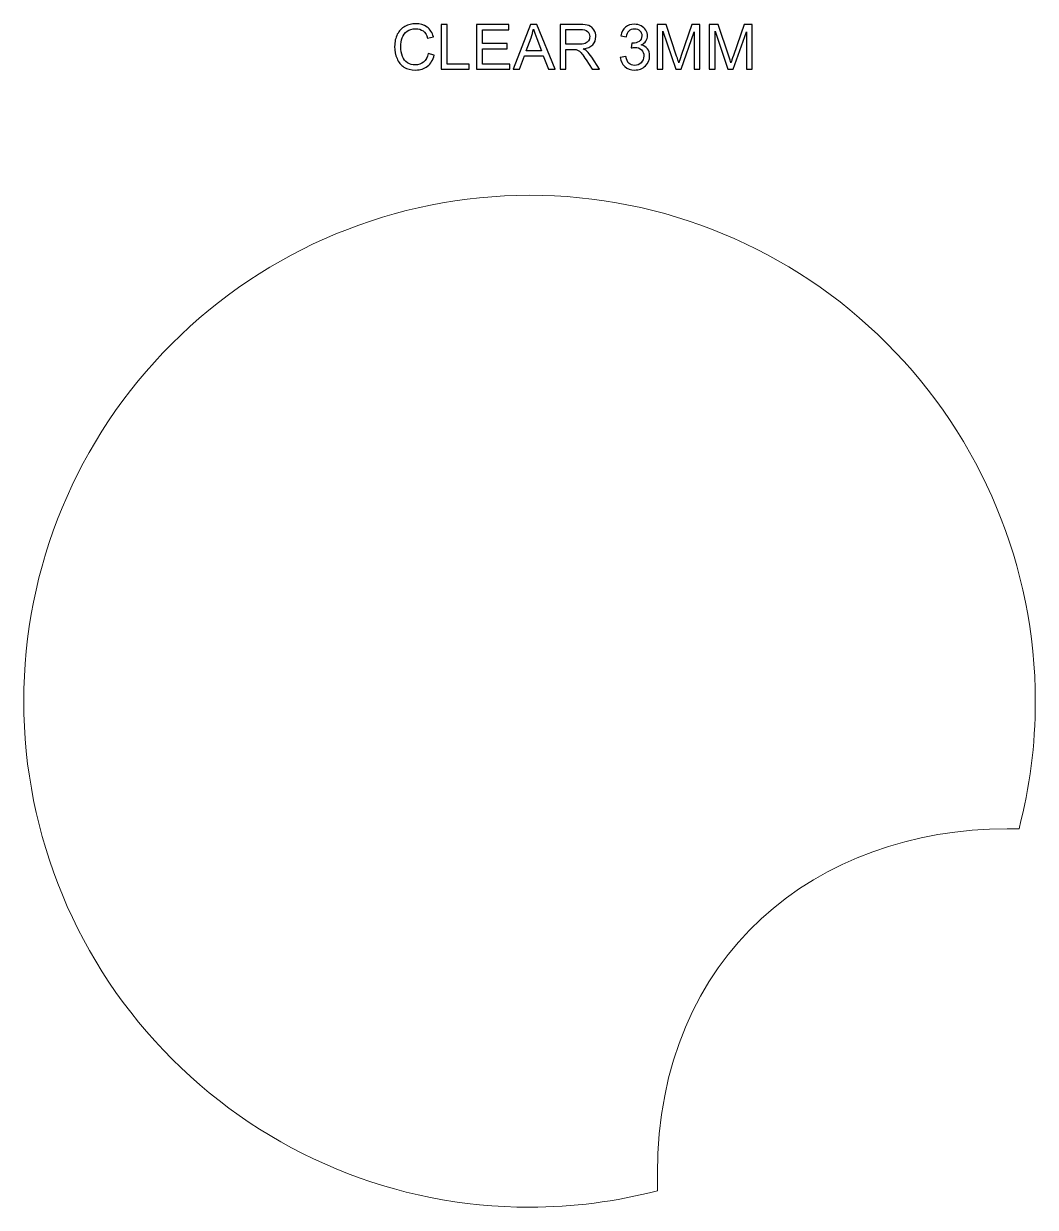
# Model space of a CAD drawing. Header units: millimetres. Extents: x -99 to 240, y -1 to 69.
# Drawn here: x 42.2 to 99.2, y 2.8 to 69.4 of the extents above; entities that cross this region are included whole.
import ezdxf

# ---------------------------------------------------------------- set-up
doc = ezdxf.new("R2010")
doc.units = ezdxf.units.MM
doc.header["$MEASUREMENT"] = 0
doc.layers.add('Cut', color=7, linetype='Continuous')
doc.layers.add('Guides', color=7, linetype='Continuous', plot=False)

msp = doc.modelspace()

# ---------------------------------------------------------------- linework, layer by layer
at = {"layer": 'Cut', "color": 250, "lineweight": 9}
msp.add_open_spline([(70.6635, 59.768), (63.1, 59.7632), (55.8484, 56.754), (50.5035, 51.4026), (50.5035, 51.4026), (45.1587, 46.051), (42.1588, 38.8315), (42.1636, 31.2681), (42.1636, 31.2681), (42.1683, 23.7046), (45.1776, 16.453), (50.529, 11.1081), (50.529, 11.1081), (55.8805, 5.7633), (63.1, 2.7634), (70.6635, 2.7682), (70.6635, 2.7682), (73.1162, 2.7698), (75.5361, 3.0875), (77.8688, 3.6984), (77.8688, 3.6984), (77.8688, 3.6984), (77.8688, 4.6476), (77.8688, 4.6476), (77.8688, 4.6476), (77.8688, 17.0525), (86.9142, 24.0882), (97.5835, 24.0882), (97.5835, 24.0882), (97.5835, 24.0882), (98.2467, 24.0882), (98.2467, 24.0882), (98.2467, 24.0882), (98.8517, 26.4111), (99.1649, 28.8216), (99.1634, 31.2681), (99.1634, 31.2681), (99.1586, 38.8315), (96.1494, 46.0832), (90.798, 51.4281), (90.798, 51.4281), (85.4464, 56.7728), (78.2269, 59.7728), (70.6635, 59.768)], degree=3, knots=[0, 0, 0, 0, 0.0833333, 0.0833333, 0.0833333, 0.0833333, 0.1666667, 0.1666667, 0.1666667, 0.1666667, 0.25, 0.25, 0.25, 0.25, 0.3333333, 0.3333333, 0.3333333, 0.3333333, 0.4166667, 0.4166667, 0.4166667, 0.4166667, 0.5, 0.5, 0.5, 0.5, 0.5833333, 0.5833333, 0.5833333, 0.5833333, 0.6666667, 0.6666667, 0.6666667, 0.6666667, 0.75, 0.75, 0.75, 0.75, 0.8333333, 0.8333333, 0.8333333, 0.8333333, 1, 1, 1, 1], dxfattribs=at)
at = {"layer": 'Guides', "color": 250}
for points, knots in [([(64.957, 67.7523), (64.957, 67.7523), (65.2921, 67.6677), (65.2921, 67.6677), (65.2921, 67.6677), (65.2221, 67.3931), (65.0963, 67.1844), (64.9146, 67.0403), (64.9146, 67.0403), (64.733, 66.8963), (64.5107, 66.824), (64.2479, 66.824), (64.2479, 66.824), (63.9763, 66.824), (63.7552, 66.8792), (63.5847, 66.9904), (63.5847, 66.9904), (63.4142, 67.1009), (63.2848, 67.2614), (63.196, 67.4713), (63.196, 67.4713), (63.1073, 67.6818), (63.0626, 67.907), (63.0626, 68.148), (63.0626, 68.148), (63.0626, 68.4108), (63.1126, 68.6401), (63.2131, 68.8359), (63.2131, 68.8359), (63.3136, 69.0317), (63.4565, 69.1805), (63.6417, 69.2822), (63.6417, 69.2822), (63.8269, 69.3839), (64.0309, 69.4345), (64.2532, 69.4345), (64.2532, 69.4345), (64.506, 69.4345), (64.7183, 69.3704), (64.8899, 69.2416), (64.8899, 69.2416), (65.0622, 69.1129), (65.1821, 68.9324), (65.2498, 68.6995), (65.2498, 68.6995), (65.2498, 68.6995), (64.9217, 68.6219), (64.9217, 68.6219), (64.9217, 68.6219), (64.8635, 68.8054), (64.7782, 68.9394), (64.6671, 69.0229), (64.6671, 69.0229), (64.556, 69.107), (64.416, 69.1487), (64.2473, 69.1487), (64.2473, 69.1487), (64.0539, 69.1487), (63.8916, 69.1023), (63.7617, 69.0094), (63.7617, 69.0094), (63.6317, 68.9165), (63.54, 68.7912), (63.4877, 68.6349), (63.4877, 68.6349), (63.4348, 68.4779), (63.4083, 68.3162), (63.4083, 68.1498), (63.4083, 68.1498), (63.4083, 67.9352), (63.4395, 67.7476), (63.5018, 67.5877), (63.5018, 67.5877), (63.5641, 67.4272), (63.6611, 67.3079), (63.7928, 67.2285), (63.7928, 67.2285), (63.9245, 67.1491), (64.0668, 67.1097), (64.2203, 67.1097), (64.2203, 67.1097), (64.4072, 67.1097), (64.5648, 67.1638), (64.6941, 67.2714), (64.6941, 67.2714), (64.8235, 67.3796), (64.9111, 67.5395), (64.957, 67.7523)], [0, 0, 0, 0, 0.0434783, 0.0434783, 0.0434783, 0.0434783, 0.0869565, 0.0869565, 0.0869565, 0.0869565, 0.1304348, 0.1304348, 0.1304348, 0.1304348, 0.173913, 0.173913, 0.173913, 0.173913, 0.2173913, 0.2173913, 0.2173913, 0.2173913, 0.2608696, 0.2608696, 0.2608696, 0.2608696, 0.3043478, 0.3043478, 0.3043478, 0.3043478, 0.3478261, 0.3478261, 0.3478261, 0.3478261, 0.3913043, 0.3913043, 0.3913043, 0.3913043, 0.4347826, 0.4347826, 0.4347826, 0.4347826, 0.4782609, 0.4782609, 0.4782609, 0.4782609, 0.5217391, 0.5217391, 0.5217391, 0.5217391, 0.5652174, 0.5652174, 0.5652174, 0.5652174, 0.6086957, 0.6086957, 0.6086957, 0.6086957, 0.6521739, 0.6521739, 0.6521739, 0.6521739, 0.6956522, 0.6956522, 0.6956522, 0.6956522, 0.7391304, 0.7391304, 0.7391304, 0.7391304, 0.7826087, 0.7826087, 0.7826087, 0.7826087, 0.826087, 0.826087, 0.826087, 0.826087, 0.8695652, 0.8695652, 0.8695652, 0.8695652, 0.9130435, 0.9130435, 0.9130435, 0.9130435, 1, 1, 1, 1]), ([(65.6913, 66.8663), (65.6913, 66.8663), (65.6913, 69.3921), (65.6913, 69.3921), (65.6913, 69.3921), (65.6913, 69.3921), (66.0265, 69.3921), (66.0265, 69.3921), (66.0265, 69.3921), (66.0265, 69.3921), (66.0265, 67.1626), (66.0265, 67.1626), (66.0265, 67.1626), (66.0265, 67.1626), (67.2682, 67.1626), (67.2682, 67.1626), (67.2682, 67.1626), (67.2682, 67.1626), (67.2682, 66.8663), (67.2682, 66.8663), (67.2682, 66.8663), (67.2682, 66.8663), (65.6913, 66.8663), (65.6913, 66.8663)], [0, 0, 0, 0, 0.1428571, 0.1428571, 0.1428571, 0.1428571, 0.2857143, 0.2857143, 0.2857143, 0.2857143, 0.4285714, 0.4285714, 0.4285714, 0.4285714, 0.5714286, 0.5714286, 0.5714286, 0.5714286, 0.7142857, 0.7142857, 0.7142857, 0.7142857, 1, 1, 1, 1]), ([(67.6745, 66.8663), (67.6745, 66.8663), (67.6745, 69.3921), (67.6745, 69.3921), (67.6745, 69.3921), (67.6745, 69.3921), (69.4983, 69.3921), (69.4983, 69.3921), (69.4983, 69.3921), (69.4983, 69.3921), (69.4983, 69.0958), (69.4983, 69.0958), (69.4983, 69.0958), (69.4983, 69.0958), (68.0096, 69.0958), (68.0096, 69.0958), (68.0096, 69.0958), (68.0096, 69.0958), (68.0096, 68.3197), (68.0096, 68.3197), (68.0096, 68.3197), (68.0096, 68.3197), (69.4031, 68.3197), (69.4031, 68.3197), (69.4031, 68.3197), (69.4031, 68.3197), (69.4031, 68.0234), (69.4031, 68.0234), (69.4031, 68.0234), (69.4031, 68.0234), (68.0096, 68.0234), (68.0096, 68.0234), (68.0096, 68.0234), (68.0096, 68.0234), (68.0096, 67.1626), (68.0096, 67.1626), (68.0096, 67.1626), (68.0096, 67.1626), (69.5583, 67.1626), (69.5583, 67.1626), (69.5583, 67.1626), (69.5583, 67.1626), (69.5583, 66.8663), (69.5583, 66.8663), (69.5583, 66.8663), (69.5583, 66.8663), (67.6745, 66.8663), (67.6745, 66.8663)], [0, 0, 0, 0, 0.0769231, 0.0769231, 0.0769231, 0.0769231, 0.1538462, 0.1538462, 0.1538462, 0.1538462, 0.2307692, 0.2307692, 0.2307692, 0.2307692, 0.3076923, 0.3076923, 0.3076923, 0.3076923, 0.3846154, 0.3846154, 0.3846154, 0.3846154, 0.4615385, 0.4615385, 0.4615385, 0.4615385, 0.5384615, 0.5384615, 0.5384615, 0.5384615, 0.6153846, 0.6153846, 0.6153846, 0.6153846, 0.6923077, 0.6923077, 0.6923077, 0.6923077, 0.7692308, 0.7692308, 0.7692308, 0.7692308, 0.8461538, 0.8461538, 0.8461538, 0.8461538, 1, 1, 1, 1]), ([(69.7435, 66.8663), (69.7435, 66.8663), (70.7125, 69.3921), (70.7125, 69.3921), (70.7125, 69.3921), (70.7125, 69.3921), (71.0799, 69.3921), (71.0799, 69.3921), (71.0799, 69.3921), (71.0799, 69.3921), (72.1082, 66.8663), (72.1082, 66.8663), (72.1082, 66.8663), (72.1082, 66.8663), (71.7278, 66.8663), (71.7278, 66.8663), (71.7278, 66.8663), (71.7278, 66.8663), (71.4356, 67.6318), (71.4356, 67.6318), (71.4356, 67.6318), (71.4356, 67.6318), (70.372, 67.6318), (70.372, 67.6318), (70.372, 67.6318), (70.372, 67.6318), (70.098, 66.8663), (70.098, 66.8663), (70.098, 66.8663), (70.098, 66.8663), (69.7435, 66.8663), (69.7435, 66.8663)], [0, 0, 0, 0, 0.1111111, 0.1111111, 0.1111111, 0.1111111, 0.2222222, 0.2222222, 0.2222222, 0.2222222, 0.3333333, 0.3333333, 0.3333333, 0.3333333, 0.4444444, 0.4444444, 0.4444444, 0.4444444, 0.5555556, 0.5555556, 0.5555556, 0.5555556, 0.6666667, 0.6666667, 0.6666667, 0.6666667, 0.7777778, 0.7777778, 0.7777778, 0.7777778, 1, 1, 1, 1]), ([(72.3805, 66.8663), (72.3805, 66.8663), (72.3805, 69.3921), (72.3805, 69.3921), (72.3805, 69.3921), (72.3805, 69.3921), (73.4999, 69.3921), (73.4999, 69.3921), (73.4999, 69.3921), (73.7251, 69.3921), (73.8962, 69.3692), (74.0132, 69.3239), (74.0132, 69.3239), (74.1302, 69.2787), (74.2237, 69.1987), (74.2937, 69.084), (74.2937, 69.084), (74.3636, 68.9694), (74.3983, 68.8424), (74.3983, 68.7036), (74.3983, 68.7036), (74.3983, 68.5243), (74.3401, 68.3732), (74.2243, 68.2503), (74.2243, 68.2503), (74.1085, 68.1275), (73.9297, 68.0498), (73.6875, 68.0163), (73.6875, 68.0163), (73.7763, 67.974), (73.8433, 67.9317), (73.8892, 67.8905), (73.8892, 67.8905), (73.9868, 67.8011), (74.0791, 67.6888), (74.1655, 67.5542), (74.1655, 67.5542), (74.1655, 67.5542), (74.6024, 66.8663), (74.6024, 66.8663), (74.6024, 66.8663), (74.6024, 66.8663), (74.1849, 66.8663), (74.1849, 66.8663), (74.1849, 66.8663), (74.1849, 66.8663), (73.851, 67.3919), (73.851, 67.3919), (73.851, 67.3919), (73.7539, 67.5442), (73.6734, 67.66), (73.6105, 67.7406), (73.6105, 67.7406), (73.547, 67.8211), (73.4905, 67.877), (73.4406, 67.9093), (73.4406, 67.9093), (73.3912, 67.9411), (73.34, 67.9634), (73.2883, 67.9763), (73.2883, 67.9763), (73.2507, 67.984), (73.1889, 67.9881), (73.1025, 67.9881), (73.1025, 67.9881), (73.1025, 67.9881), (72.7156, 67.9881), (72.7156, 67.9881), (72.7156, 67.9881), (72.7156, 67.9881), (72.7156, 66.8663), (72.7156, 66.8663), (72.7156, 66.8663), (72.7156, 66.8663), (72.3805, 66.8663), (72.3805, 66.8663)], [0, 0, 0, 0, 0.05, 0.05, 0.05, 0.05, 0.1, 0.1, 0.1, 0.1, 0.15, 0.15, 0.15, 0.15, 0.2, 0.2, 0.2, 0.2, 0.25, 0.25, 0.25, 0.25, 0.3, 0.3, 0.3, 0.3, 0.35, 0.35, 0.35, 0.35, 0.4, 0.4, 0.4, 0.4, 0.45, 0.45, 0.45, 0.45, 0.5, 0.5, 0.5, 0.5, 0.55, 0.55, 0.55, 0.55, 0.6, 0.6, 0.6, 0.6, 0.65, 0.65, 0.65, 0.65, 0.7, 0.7, 0.7, 0.7, 0.75, 0.75, 0.75, 0.75, 0.8, 0.8, 0.8, 0.8, 0.85, 0.85, 0.85, 0.85, 0.9, 0.9, 0.9, 0.9, 1, 1, 1, 1]), ([(75.7777, 67.5366), (75.7777, 67.5366), (76.0881, 67.5789), (76.0881, 67.5789), (76.0881, 67.5789), (76.124, 67.4025), (76.1839, 67.2755), (76.2692, 67.1979), (76.2692, 67.1979), (76.3544, 67.1203), (76.4591, 67.0815), (76.5832, 67.0815), (76.5832, 67.0815), (76.7301, 67.0815), (76.8542, 67.1321), (76.9542, 67.2332), (76.9542, 67.2332), (77.0541, 67.3343), (77.1041, 67.4595), (77.1041, 67.6089), (77.1041, 67.6089), (77.1041, 67.7512), (77.0576, 67.8688), (76.9641, 67.9617), (76.9641, 67.9617), (76.8713, 68.054), (76.7531, 68.1004), (76.609, 68.1004), (76.609, 68.1004), (76.5502, 68.1004), (76.4773, 68.0886), (76.3897, 68.0657), (76.3897, 68.0657), (76.3897, 68.0657), (76.4244, 68.3374), (76.4244, 68.3374), (76.4244, 68.3374), (76.445, 68.335), (76.462, 68.3338), (76.4744, 68.3338), (76.4744, 68.3338), (76.6073, 68.3338), (76.726, 68.3685), (76.8324, 68.4373), (76.8324, 68.4373), (76.9383, 68.5061), (76.9912, 68.6119), (76.9912, 68.7548), (76.9912, 68.7548), (76.9912, 68.8683), (76.9524, 68.9623), (76.8754, 69.037), (76.8754, 69.037), (76.7983, 69.1117), (76.699, 69.1487), (76.5773, 69.1487), (76.5773, 69.1487), (76.4562, 69.1487), (76.3556, 69.1105), (76.2751, 69.0341), (76.2751, 69.0341), (76.1945, 68.9576), (76.1428, 68.843), (76.1199, 68.6901), (76.1199, 68.6901), (76.1199, 68.6901), (75.8094, 68.7466), (75.8094, 68.7466), (75.8094, 68.7466), (75.8476, 68.9547), (75.9335, 69.1164), (76.0681, 69.231), (76.0681, 69.231), (76.2022, 69.3457), (76.3697, 69.4027), (76.5696, 69.4027), (76.5696, 69.4027), (76.7072, 69.4027), (76.8342, 69.3733), (76.95, 69.3139), (76.95, 69.3139), (77.0664, 69.2551), (77.1552, 69.1746), (77.2164, 69.0729), (77.2164, 69.0729), (77.2781, 68.9706), (77.3087, 68.8624), (77.3087, 68.7477), (77.3087, 68.7477), (77.3087, 68.639), (77.2793, 68.5402), (77.2211, 68.4508), (77.2211, 68.4508), (77.1623, 68.3615), (77.0753, 68.2903), (76.9606, 68.2374), (76.9606, 68.2374), (77.11, 68.2033), (77.2258, 68.1316), (77.3087, 68.0228), (77.3087, 68.0228), (77.391, 67.9146), (77.4322, 67.7782), (77.4322, 67.6153), (77.4322, 67.6153), (77.4322, 67.3949), (77.3516, 67.2073), (77.1911, 67.0539), (77.1911, 67.0539), (77.03, 66.9004), (76.8266, 66.824), (76.5808, 66.824), (76.5808, 66.824), (76.3591, 66.824), (76.1751, 66.8904), (76.0287, 67.0227), (76.0287, 67.0227), (75.8817, 67.155), (75.7982, 67.3261), (75.7777, 67.5366)], [0, 0, 0, 0, 0.0322581, 0.0322581, 0.0322581, 0.0322581, 0.0645161, 0.0645161, 0.0645161, 0.0645161, 0.0967742, 0.0967742, 0.0967742, 0.0967742, 0.1290323, 0.1290323, 0.1290323, 0.1290323, 0.1612903, 0.1612903, 0.1612903, 0.1612903, 0.1935484, 0.1935484, 0.1935484, 0.1935484, 0.2258065, 0.2258065, 0.2258065, 0.2258065, 0.2580645, 0.2580645, 0.2580645, 0.2580645, 0.2903226, 0.2903226, 0.2903226, 0.2903226, 0.3225806, 0.3225806, 0.3225806, 0.3225806, 0.3548387, 0.3548387, 0.3548387, 0.3548387, 0.3870968, 0.3870968, 0.3870968, 0.3870968, 0.4193548, 0.4193548, 0.4193548, 0.4193548, 0.4516129, 0.4516129, 0.4516129, 0.4516129, 0.483871, 0.483871, 0.483871, 0.483871, 0.516129, 0.516129, 0.516129, 0.516129, 0.5483871, 0.5483871, 0.5483871, 0.5483871, 0.5806452, 0.5806452, 0.5806452, 0.5806452, 0.6129032, 0.6129032, 0.6129032, 0.6129032, 0.6451613, 0.6451613, 0.6451613, 0.6451613, 0.6774194, 0.6774194, 0.6774194, 0.6774194, 0.7096774, 0.7096774, 0.7096774, 0.7096774, 0.7419355, 0.7419355, 0.7419355, 0.7419355, 0.7741935, 0.7741935, 0.7741935, 0.7741935, 0.8064516, 0.8064516, 0.8064516, 0.8064516, 0.8387097, 0.8387097, 0.8387097, 0.8387097, 0.8709677, 0.8709677, 0.8709677, 0.8709677, 0.9032258, 0.9032258, 0.9032258, 0.9032258, 0.9354839, 0.9354839, 0.9354839, 0.9354839, 1, 1, 1, 1]), ([(77.8561, 66.8663), (77.8561, 66.8663), (77.8561, 69.3921), (77.8561, 69.3921), (77.8561, 69.3921), (77.8561, 69.3921), (78.357, 69.3921), (78.357, 69.3921), (78.357, 69.3921), (78.357, 69.3921), (78.9544, 67.6042), (78.9544, 67.6042), (78.9544, 67.6042), (79.0096, 67.4378), (79.0496, 67.3131), (79.0749, 67.2302), (79.0749, 67.2302), (79.1037, 67.322), (79.149, 67.4572), (79.2101, 67.6353), (79.2101, 67.6353), (79.2101, 67.6353), (79.8181, 69.3921), (79.8181, 69.3921), (79.8181, 69.3921), (79.8181, 69.3921), (80.2655, 69.3921), (80.2655, 69.3921), (80.2655, 69.3921), (80.2655, 69.3921), (80.2655, 66.8663), (80.2655, 66.8663), (80.2655, 66.8663), (80.2655, 66.8663), (79.9445, 66.8663), (79.9445, 66.8663), (79.9445, 66.8663), (79.9445, 66.8663), (79.9445, 68.9794), (79.9445, 68.9794), (79.9445, 68.9794), (79.9445, 68.9794), (79.2072, 66.8663), (79.2072, 66.8663), (79.2072, 66.8663), (79.2072, 66.8663), (78.9062, 66.8663), (78.9062, 66.8663), (78.9062, 66.8663), (78.9062, 66.8663), (78.1771, 69.0182), (78.1771, 69.0182), (78.1771, 69.0182), (78.1771, 69.0182), (78.1771, 66.8663), (78.1771, 66.8663), (78.1771, 66.8663), (78.1771, 66.8663), (77.8561, 66.8663), (77.8561, 66.8663)], [0, 0, 0, 0, 0.0625, 0.0625, 0.0625, 0.0625, 0.125, 0.125, 0.125, 0.125, 0.1875, 0.1875, 0.1875, 0.1875, 0.25, 0.25, 0.25, 0.25, 0.3125, 0.3125, 0.3125, 0.3125, 0.375, 0.375, 0.375, 0.375, 0.4375, 0.4375, 0.4375, 0.4375, 0.5, 0.5, 0.5, 0.5, 0.5625, 0.5625, 0.5625, 0.5625, 0.625, 0.625, 0.625, 0.625, 0.6875, 0.6875, 0.6875, 0.6875, 0.75, 0.75, 0.75, 0.75, 0.8125, 0.8125, 0.8125, 0.8125, 0.875, 0.875, 0.875, 0.875, 1, 1, 1, 1]), ([(80.7947, 66.8663), (80.7947, 66.8663), (80.7947, 69.3921), (80.7947, 69.3921), (80.7947, 69.3921), (80.7947, 69.3921), (81.2956, 69.3921), (81.2956, 69.3921), (81.2956, 69.3921), (81.2956, 69.3921), (81.893, 67.6042), (81.893, 67.6042), (81.893, 67.6042), (81.9482, 67.4378), (81.9882, 67.3131), (82.0135, 67.2302), (82.0135, 67.2302), (82.0423, 67.322), (82.0876, 67.4572), (82.1487, 67.6353), (82.1487, 67.6353), (82.1487, 67.6353), (82.7567, 69.3921), (82.7567, 69.3921), (82.7567, 69.3921), (82.7567, 69.3921), (83.2041, 69.3921), (83.2041, 69.3921), (83.2041, 69.3921), (83.2041, 69.3921), (83.2041, 66.8663), (83.2041, 66.8663), (83.2041, 66.8663), (83.2041, 66.8663), (82.8831, 66.8663), (82.8831, 66.8663), (82.8831, 66.8663), (82.8831, 66.8663), (82.8831, 68.9794), (82.8831, 68.9794), (82.8831, 68.9794), (82.8831, 68.9794), (82.1458, 66.8663), (82.1458, 66.8663), (82.1458, 66.8663), (82.1458, 66.8663), (81.8448, 66.8663), (81.8448, 66.8663), (81.8448, 66.8663), (81.8448, 66.8663), (81.1157, 69.0182), (81.1157, 69.0182), (81.1157, 69.0182), (81.1157, 69.0182), (81.1157, 66.8663), (81.1157, 66.8663), (81.1157, 66.8663), (81.1157, 66.8663), (80.7947, 66.8663), (80.7947, 66.8663)], [0, 0, 0, 0, 0.0625, 0.0625, 0.0625, 0.0625, 0.125, 0.125, 0.125, 0.125, 0.1875, 0.1875, 0.1875, 0.1875, 0.25, 0.25, 0.25, 0.25, 0.3125, 0.3125, 0.3125, 0.3125, 0.375, 0.375, 0.375, 0.375, 0.4375, 0.4375, 0.4375, 0.4375, 0.5, 0.5, 0.5, 0.5, 0.5625, 0.5625, 0.5625, 0.5625, 0.625, 0.625, 0.625, 0.625, 0.6875, 0.6875, 0.6875, 0.6875, 0.75, 0.75, 0.75, 0.75, 0.8125, 0.8125, 0.8125, 0.8125, 0.875, 0.875, 0.875, 0.875, 1, 1, 1, 1]), ([(70.4702, 67.9034), (70.4702, 67.9034), (71.331, 67.9034), (71.331, 67.9034), (71.331, 67.9034), (71.331, 67.9034), (71.0676, 68.6037), (71.0676, 68.6037), (71.0676, 68.6037), (70.9882, 68.8165), (70.9282, 68.9923), (70.8865, 69.1311), (70.8865, 69.1311), (70.8518, 68.9665), (70.8053, 68.8048), (70.7471, 68.6448), (70.7471, 68.6448), (70.7471, 68.6448), (70.4702, 67.9034), (70.4702, 67.9034)], [0, 0, 0, 0, 0.1666667, 0.1666667, 0.1666667, 0.1666667, 0.3333333, 0.3333333, 0.3333333, 0.3333333, 0.5, 0.5, 0.5, 0.5, 0.6666667, 0.6666667, 0.6666667, 0.6666667, 1, 1, 1, 1]), ([(72.7156, 68.2774), (72.7156, 68.2774), (73.4329, 68.2774), (73.4329, 68.2774), (73.4329, 68.2774), (73.5858, 68.2774), (73.7046, 68.2933), (73.7904, 68.325), (73.7904, 68.325), (73.8762, 68.3562), (73.9415, 68.4067), (73.9856, 68.4767), (73.9856, 68.4767), (74.0303, 68.5461), (74.0526, 68.6213), (74.0526, 68.7031), (74.0526, 68.7031), (74.0526, 68.8224), (74.0097, 68.9212), (73.9233, 68.9982), (73.9233, 68.9982), (73.8368, 69.0752), (73.7004, 69.1134), (73.5141, 69.1134), (73.5141, 69.1134), (73.5141, 69.1134), (72.7156, 69.1134), (72.7156, 69.1134), (72.7156, 69.1134), (72.7156, 69.1134), (72.7156, 68.2774), (72.7156, 68.2774)], [0, 0, 0, 0, 0.1111111, 0.1111111, 0.1111111, 0.1111111, 0.2222222, 0.2222222, 0.2222222, 0.2222222, 0.3333333, 0.3333333, 0.3333333, 0.3333333, 0.4444444, 0.4444444, 0.4444444, 0.4444444, 0.5555556, 0.5555556, 0.5555556, 0.5555556, 0.6666667, 0.6666667, 0.6666667, 0.6666667, 0.7777778, 0.7777778, 0.7777778, 0.7777778, 1, 1, 1, 1])]:
    msp.add_open_spline(points, degree=3, knots=knots, dxfattribs=at)
at = {"layer": 'Guides', "color": 250, "lineweight": 9}
for points, knots in [([(64.957, 67.7523), (64.957, 67.7523), (65.2921, 67.6677), (65.2921, 67.6677), (65.2921, 67.6677), (65.2221, 67.3931), (65.0963, 67.1844), (64.9146, 67.0403), (64.9146, 67.0403), (64.733, 66.8963), (64.5107, 66.824), (64.2479, 66.824), (64.2479, 66.824), (63.9763, 66.824), (63.7552, 66.8792), (63.5847, 66.9904), (63.5847, 66.9904), (63.4142, 67.1009), (63.2848, 67.2614), (63.196, 67.4713), (63.196, 67.4713), (63.1073, 67.6818), (63.0626, 67.907), (63.0626, 68.148), (63.0626, 68.148), (63.0626, 68.4108), (63.1126, 68.6401), (63.2131, 68.8359), (63.2131, 68.8359), (63.3136, 69.0317), (63.4565, 69.1805), (63.6417, 69.2822), (63.6417, 69.2822), (63.8269, 69.3839), (64.0309, 69.4345), (64.2532, 69.4345), (64.2532, 69.4345), (64.506, 69.4345), (64.7183, 69.3704), (64.8899, 69.2416), (64.8899, 69.2416), (65.0622, 69.1129), (65.1821, 68.9324), (65.2498, 68.6995), (65.2498, 68.6995), (65.2498, 68.6995), (64.9217, 68.6219), (64.9217, 68.6219), (64.9217, 68.6219), (64.8635, 68.8054), (64.7782, 68.9394), (64.6671, 69.0229), (64.6671, 69.0229), (64.556, 69.107), (64.416, 69.1487), (64.2473, 69.1487), (64.2473, 69.1487), (64.0539, 69.1487), (63.8916, 69.1023), (63.7617, 69.0094), (63.7617, 69.0094), (63.6317, 68.9165), (63.54, 68.7912), (63.4877, 68.6349), (63.4877, 68.6349), (63.4348, 68.4779), (63.4083, 68.3162), (63.4083, 68.1498), (63.4083, 68.1498), (63.4083, 67.9352), (63.4395, 67.7476), (63.5018, 67.5877), (63.5018, 67.5877), (63.5641, 67.4272), (63.6611, 67.3079), (63.7928, 67.2285), (63.7928, 67.2285), (63.9245, 67.1491), (64.0668, 67.1097), (64.2203, 67.1097), (64.2203, 67.1097), (64.4072, 67.1097), (64.5648, 67.1638), (64.6941, 67.2714), (64.6941, 67.2714), (64.8235, 67.3796), (64.9111, 67.5395), (64.957, 67.7523)], [0, 0, 0, 0, 0.0434783, 0.0434783, 0.0434783, 0.0434783, 0.0869565, 0.0869565, 0.0869565, 0.0869565, 0.1304348, 0.1304348, 0.1304348, 0.1304348, 0.173913, 0.173913, 0.173913, 0.173913, 0.2173913, 0.2173913, 0.2173913, 0.2173913, 0.2608696, 0.2608696, 0.2608696, 0.2608696, 0.3043478, 0.3043478, 0.3043478, 0.3043478, 0.3478261, 0.3478261, 0.3478261, 0.3478261, 0.3913043, 0.3913043, 0.3913043, 0.3913043, 0.4347826, 0.4347826, 0.4347826, 0.4347826, 0.4782609, 0.4782609, 0.4782609, 0.4782609, 0.5217391, 0.5217391, 0.5217391, 0.5217391, 0.5652174, 0.5652174, 0.5652174, 0.5652174, 0.6086957, 0.6086957, 0.6086957, 0.6086957, 0.6521739, 0.6521739, 0.6521739, 0.6521739, 0.6956522, 0.6956522, 0.6956522, 0.6956522, 0.7391304, 0.7391304, 0.7391304, 0.7391304, 0.7826087, 0.7826087, 0.7826087, 0.7826087, 0.826087, 0.826087, 0.826087, 0.826087, 0.8695652, 0.8695652, 0.8695652, 0.8695652, 0.9130435, 0.9130435, 0.9130435, 0.9130435, 1, 1, 1, 1]), ([(65.6913, 66.8663), (65.6913, 66.8663), (65.6913, 69.3921), (65.6913, 69.3921), (65.6913, 69.3921), (65.6913, 69.3921), (66.0265, 69.3921), (66.0265, 69.3921), (66.0265, 69.3921), (66.0265, 69.3921), (66.0265, 67.1626), (66.0265, 67.1626), (66.0265, 67.1626), (66.0265, 67.1626), (67.2682, 67.1626), (67.2682, 67.1626), (67.2682, 67.1626), (67.2682, 67.1626), (67.2682, 66.8663), (67.2682, 66.8663), (67.2682, 66.8663), (67.2682, 66.8663), (65.6913, 66.8663), (65.6913, 66.8663)], [0, 0, 0, 0, 0.1428571, 0.1428571, 0.1428571, 0.1428571, 0.2857143, 0.2857143, 0.2857143, 0.2857143, 0.4285714, 0.4285714, 0.4285714, 0.4285714, 0.5714286, 0.5714286, 0.5714286, 0.5714286, 0.7142857, 0.7142857, 0.7142857, 0.7142857, 1, 1, 1, 1]), ([(67.6745, 66.8663), (67.6745, 66.8663), (67.6745, 69.3921), (67.6745, 69.3921), (67.6745, 69.3921), (67.6745, 69.3921), (69.4983, 69.3921), (69.4983, 69.3921), (69.4983, 69.3921), (69.4983, 69.3921), (69.4983, 69.0958), (69.4983, 69.0958), (69.4983, 69.0958), (69.4983, 69.0958), (68.0096, 69.0958), (68.0096, 69.0958), (68.0096, 69.0958), (68.0096, 69.0958), (68.0096, 68.3197), (68.0096, 68.3197), (68.0096, 68.3197), (68.0096, 68.3197), (69.4031, 68.3197), (69.4031, 68.3197), (69.4031, 68.3197), (69.4031, 68.3197), (69.4031, 68.0234), (69.4031, 68.0234), (69.4031, 68.0234), (69.4031, 68.0234), (68.0096, 68.0234), (68.0096, 68.0234), (68.0096, 68.0234), (68.0096, 68.0234), (68.0096, 67.1626), (68.0096, 67.1626), (68.0096, 67.1626), (68.0096, 67.1626), (69.5583, 67.1626), (69.5583, 67.1626), (69.5583, 67.1626), (69.5583, 67.1626), (69.5583, 66.8663), (69.5583, 66.8663), (69.5583, 66.8663), (69.5583, 66.8663), (67.6745, 66.8663), (67.6745, 66.8663)], [0, 0, 0, 0, 0.0769231, 0.0769231, 0.0769231, 0.0769231, 0.1538462, 0.1538462, 0.1538462, 0.1538462, 0.2307692, 0.2307692, 0.2307692, 0.2307692, 0.3076923, 0.3076923, 0.3076923, 0.3076923, 0.3846154, 0.3846154, 0.3846154, 0.3846154, 0.4615385, 0.4615385, 0.4615385, 0.4615385, 0.5384615, 0.5384615, 0.5384615, 0.5384615, 0.6153846, 0.6153846, 0.6153846, 0.6153846, 0.6923077, 0.6923077, 0.6923077, 0.6923077, 0.7692308, 0.7692308, 0.7692308, 0.7692308, 0.8461538, 0.8461538, 0.8461538, 0.8461538, 1, 1, 1, 1]), ([(69.7435, 66.8663), (69.7435, 66.8663), (70.7125, 69.3921), (70.7125, 69.3921), (70.7125, 69.3921), (70.7125, 69.3921), (71.0799, 69.3921), (71.0799, 69.3921), (71.0799, 69.3921), (71.0799, 69.3921), (72.1082, 66.8663), (72.1082, 66.8663), (72.1082, 66.8663), (72.1082, 66.8663), (71.7278, 66.8663), (71.7278, 66.8663), (71.7278, 66.8663), (71.7278, 66.8663), (71.4356, 67.6318), (71.4356, 67.6318), (71.4356, 67.6318), (71.4356, 67.6318), (70.372, 67.6318), (70.372, 67.6318), (70.372, 67.6318), (70.372, 67.6318), (70.098, 66.8663), (70.098, 66.8663), (70.098, 66.8663), (70.098, 66.8663), (69.7435, 66.8663), (69.7435, 66.8663)], [0, 0, 0, 0, 0.1111111, 0.1111111, 0.1111111, 0.1111111, 0.2222222, 0.2222222, 0.2222222, 0.2222222, 0.3333333, 0.3333333, 0.3333333, 0.3333333, 0.4444444, 0.4444444, 0.4444444, 0.4444444, 0.5555556, 0.5555556, 0.5555556, 0.5555556, 0.6666667, 0.6666667, 0.6666667, 0.6666667, 0.7777778, 0.7777778, 0.7777778, 0.7777778, 1, 1, 1, 1]), ([(72.3805, 66.8663), (72.3805, 66.8663), (72.3805, 69.3921), (72.3805, 69.3921), (72.3805, 69.3921), (72.3805, 69.3921), (73.4999, 69.3921), (73.4999, 69.3921), (73.4999, 69.3921), (73.7251, 69.3921), (73.8962, 69.3692), (74.0132, 69.3239), (74.0132, 69.3239), (74.1302, 69.2787), (74.2237, 69.1987), (74.2937, 69.084), (74.2937, 69.084), (74.3636, 68.9694), (74.3983, 68.8424), (74.3983, 68.7036), (74.3983, 68.7036), (74.3983, 68.5243), (74.3401, 68.3732), (74.2243, 68.2503), (74.2243, 68.2503), (74.1085, 68.1275), (73.9297, 68.0498), (73.6875, 68.0163), (73.6875, 68.0163), (73.7763, 67.974), (73.8433, 67.9317), (73.8892, 67.8905), (73.8892, 67.8905), (73.9868, 67.8011), (74.0791, 67.6888), (74.1655, 67.5542), (74.1655, 67.5542), (74.1655, 67.5542), (74.6024, 66.8663), (74.6024, 66.8663), (74.6024, 66.8663), (74.6024, 66.8663), (74.1849, 66.8663), (74.1849, 66.8663), (74.1849, 66.8663), (74.1849, 66.8663), (73.851, 67.3919), (73.851, 67.3919), (73.851, 67.3919), (73.7539, 67.5442), (73.6734, 67.66), (73.6105, 67.7406), (73.6105, 67.7406), (73.547, 67.8211), (73.4905, 67.877), (73.4406, 67.9093), (73.4406, 67.9093), (73.3912, 67.9411), (73.34, 67.9634), (73.2883, 67.9763), (73.2883, 67.9763), (73.2507, 67.984), (73.1889, 67.9881), (73.1025, 67.9881), (73.1025, 67.9881), (73.1025, 67.9881), (72.7156, 67.9881), (72.7156, 67.9881), (72.7156, 67.9881), (72.7156, 67.9881), (72.7156, 66.8663), (72.7156, 66.8663), (72.7156, 66.8663), (72.7156, 66.8663), (72.3805, 66.8663), (72.3805, 66.8663)], [0, 0, 0, 0, 0.05, 0.05, 0.05, 0.05, 0.1, 0.1, 0.1, 0.1, 0.15, 0.15, 0.15, 0.15, 0.2, 0.2, 0.2, 0.2, 0.25, 0.25, 0.25, 0.25, 0.3, 0.3, 0.3, 0.3, 0.35, 0.35, 0.35, 0.35, 0.4, 0.4, 0.4, 0.4, 0.45, 0.45, 0.45, 0.45, 0.5, 0.5, 0.5, 0.5, 0.55, 0.55, 0.55, 0.55, 0.6, 0.6, 0.6, 0.6, 0.65, 0.65, 0.65, 0.65, 0.7, 0.7, 0.7, 0.7, 0.75, 0.75, 0.75, 0.75, 0.8, 0.8, 0.8, 0.8, 0.85, 0.85, 0.85, 0.85, 0.9, 0.9, 0.9, 0.9, 1, 1, 1, 1]), ([(75.7777, 67.5366), (75.7777, 67.5366), (76.0881, 67.5789), (76.0881, 67.5789), (76.0881, 67.5789), (76.124, 67.4025), (76.1839, 67.2755), (76.2692, 67.1979), (76.2692, 67.1979), (76.3544, 67.1203), (76.4591, 67.0815), (76.5832, 67.0815), (76.5832, 67.0815), (76.7301, 67.0815), (76.8542, 67.1321), (76.9542, 67.2332), (76.9542, 67.2332), (77.0541, 67.3343), (77.1041, 67.4595), (77.1041, 67.6089), (77.1041, 67.6089), (77.1041, 67.7512), (77.0576, 67.8688), (76.9641, 67.9617), (76.9641, 67.9617), (76.8713, 68.054), (76.7531, 68.1004), (76.609, 68.1004), (76.609, 68.1004), (76.5502, 68.1004), (76.4773, 68.0886), (76.3897, 68.0657), (76.3897, 68.0657), (76.3897, 68.0657), (76.4244, 68.3374), (76.4244, 68.3374), (76.4244, 68.3374), (76.445, 68.335), (76.462, 68.3338), (76.4744, 68.3338), (76.4744, 68.3338), (76.6073, 68.3338), (76.726, 68.3685), (76.8324, 68.4373), (76.8324, 68.4373), (76.9383, 68.5061), (76.9912, 68.6119), (76.9912, 68.7548), (76.9912, 68.7548), (76.9912, 68.8683), (76.9524, 68.9623), (76.8754, 69.037), (76.8754, 69.037), (76.7983, 69.1117), (76.699, 69.1487), (76.5773, 69.1487), (76.5773, 69.1487), (76.4562, 69.1487), (76.3556, 69.1105), (76.2751, 69.0341), (76.2751, 69.0341), (76.1945, 68.9576), (76.1428, 68.843), (76.1199, 68.6901), (76.1199, 68.6901), (76.1199, 68.6901), (75.8094, 68.7466), (75.8094, 68.7466), (75.8094, 68.7466), (75.8476, 68.9547), (75.9335, 69.1164), (76.0681, 69.231), (76.0681, 69.231), (76.2022, 69.3457), (76.3697, 69.4027), (76.5696, 69.4027), (76.5696, 69.4027), (76.7072, 69.4027), (76.8342, 69.3733), (76.95, 69.3139), (76.95, 69.3139), (77.0664, 69.2551), (77.1552, 69.1746), (77.2164, 69.0729), (77.2164, 69.0729), (77.2781, 68.9706), (77.3087, 68.8624), (77.3087, 68.7477), (77.3087, 68.7477), (77.3087, 68.639), (77.2793, 68.5402), (77.2211, 68.4508), (77.2211, 68.4508), (77.1623, 68.3615), (77.0753, 68.2903), (76.9606, 68.2374), (76.9606, 68.2374), (77.11, 68.2033), (77.2258, 68.1316), (77.3087, 68.0228), (77.3087, 68.0228), (77.391, 67.9146), (77.4322, 67.7782), (77.4322, 67.6153), (77.4322, 67.6153), (77.4322, 67.3949), (77.3516, 67.2073), (77.1911, 67.0539), (77.1911, 67.0539), (77.03, 66.9004), (76.8266, 66.824), (76.5808, 66.824), (76.5808, 66.824), (76.3591, 66.824), (76.1751, 66.8904), (76.0287, 67.0227), (76.0287, 67.0227), (75.8817, 67.155), (75.7982, 67.3261), (75.7777, 67.5366)], [0, 0, 0, 0, 0.0322581, 0.0322581, 0.0322581, 0.0322581, 0.0645161, 0.0645161, 0.0645161, 0.0645161, 0.0967742, 0.0967742, 0.0967742, 0.0967742, 0.1290323, 0.1290323, 0.1290323, 0.1290323, 0.1612903, 0.1612903, 0.1612903, 0.1612903, 0.1935484, 0.1935484, 0.1935484, 0.1935484, 0.2258065, 0.2258065, 0.2258065, 0.2258065, 0.2580645, 0.2580645, 0.2580645, 0.2580645, 0.2903226, 0.2903226, 0.2903226, 0.2903226, 0.3225806, 0.3225806, 0.3225806, 0.3225806, 0.3548387, 0.3548387, 0.3548387, 0.3548387, 0.3870968, 0.3870968, 0.3870968, 0.3870968, 0.4193548, 0.4193548, 0.4193548, 0.4193548, 0.4516129, 0.4516129, 0.4516129, 0.4516129, 0.483871, 0.483871, 0.483871, 0.483871, 0.516129, 0.516129, 0.516129, 0.516129, 0.5483871, 0.5483871, 0.5483871, 0.5483871, 0.5806452, 0.5806452, 0.5806452, 0.5806452, 0.6129032, 0.6129032, 0.6129032, 0.6129032, 0.6451613, 0.6451613, 0.6451613, 0.6451613, 0.6774194, 0.6774194, 0.6774194, 0.6774194, 0.7096774, 0.7096774, 0.7096774, 0.7096774, 0.7419355, 0.7419355, 0.7419355, 0.7419355, 0.7741935, 0.7741935, 0.7741935, 0.7741935, 0.8064516, 0.8064516, 0.8064516, 0.8064516, 0.8387097, 0.8387097, 0.8387097, 0.8387097, 0.8709677, 0.8709677, 0.8709677, 0.8709677, 0.9032258, 0.9032258, 0.9032258, 0.9032258, 0.9354839, 0.9354839, 0.9354839, 0.9354839, 1, 1, 1, 1]), ([(77.8561, 66.8663), (77.8561, 66.8663), (77.8561, 69.3921), (77.8561, 69.3921), (77.8561, 69.3921), (77.8561, 69.3921), (78.357, 69.3921), (78.357, 69.3921), (78.357, 69.3921), (78.357, 69.3921), (78.9544, 67.6042), (78.9544, 67.6042), (78.9544, 67.6042), (79.0096, 67.4378), (79.0496, 67.3131), (79.0749, 67.2302), (79.0749, 67.2302), (79.1037, 67.322), (79.149, 67.4572), (79.2101, 67.6353), (79.2101, 67.6353), (79.2101, 67.6353), (79.8181, 69.3921), (79.8181, 69.3921), (79.8181, 69.3921), (79.8181, 69.3921), (80.2655, 69.3921), (80.2655, 69.3921), (80.2655, 69.3921), (80.2655, 69.3921), (80.2655, 66.8663), (80.2655, 66.8663), (80.2655, 66.8663), (80.2655, 66.8663), (79.9445, 66.8663), (79.9445, 66.8663), (79.9445, 66.8663), (79.9445, 66.8663), (79.9445, 68.9794), (79.9445, 68.9794), (79.9445, 68.9794), (79.9445, 68.9794), (79.2072, 66.8663), (79.2072, 66.8663), (79.2072, 66.8663), (79.2072, 66.8663), (78.9062, 66.8663), (78.9062, 66.8663), (78.9062, 66.8663), (78.9062, 66.8663), (78.1771, 69.0182), (78.1771, 69.0182), (78.1771, 69.0182), (78.1771, 69.0182), (78.1771, 66.8663), (78.1771, 66.8663), (78.1771, 66.8663), (78.1771, 66.8663), (77.8561, 66.8663), (77.8561, 66.8663)], [0, 0, 0, 0, 0.0625, 0.0625, 0.0625, 0.0625, 0.125, 0.125, 0.125, 0.125, 0.1875, 0.1875, 0.1875, 0.1875, 0.25, 0.25, 0.25, 0.25, 0.3125, 0.3125, 0.3125, 0.3125, 0.375, 0.375, 0.375, 0.375, 0.4375, 0.4375, 0.4375, 0.4375, 0.5, 0.5, 0.5, 0.5, 0.5625, 0.5625, 0.5625, 0.5625, 0.625, 0.625, 0.625, 0.625, 0.6875, 0.6875, 0.6875, 0.6875, 0.75, 0.75, 0.75, 0.75, 0.8125, 0.8125, 0.8125, 0.8125, 0.875, 0.875, 0.875, 0.875, 1, 1, 1, 1]), ([(80.7947, 66.8663), (80.7947, 66.8663), (80.7947, 69.3921), (80.7947, 69.3921), (80.7947, 69.3921), (80.7947, 69.3921), (81.2956, 69.3921), (81.2956, 69.3921), (81.2956, 69.3921), (81.2956, 69.3921), (81.893, 67.6042), (81.893, 67.6042), (81.893, 67.6042), (81.9482, 67.4378), (81.9882, 67.3131), (82.0135, 67.2302), (82.0135, 67.2302), (82.0423, 67.322), (82.0876, 67.4572), (82.1487, 67.6353), (82.1487, 67.6353), (82.1487, 67.6353), (82.7567, 69.3921), (82.7567, 69.3921), (82.7567, 69.3921), (82.7567, 69.3921), (83.2041, 69.3921), (83.2041, 69.3921), (83.2041, 69.3921), (83.2041, 69.3921), (83.2041, 66.8663), (83.2041, 66.8663), (83.2041, 66.8663), (83.2041, 66.8663), (82.8831, 66.8663), (82.8831, 66.8663), (82.8831, 66.8663), (82.8831, 66.8663), (82.8831, 68.9794), (82.8831, 68.9794), (82.8831, 68.9794), (82.8831, 68.9794), (82.1458, 66.8663), (82.1458, 66.8663), (82.1458, 66.8663), (82.1458, 66.8663), (81.8448, 66.8663), (81.8448, 66.8663), (81.8448, 66.8663), (81.8448, 66.8663), (81.1157, 69.0182), (81.1157, 69.0182), (81.1157, 69.0182), (81.1157, 69.0182), (81.1157, 66.8663), (81.1157, 66.8663), (81.1157, 66.8663), (81.1157, 66.8663), (80.7947, 66.8663), (80.7947, 66.8663)], [0, 0, 0, 0, 0.0625, 0.0625, 0.0625, 0.0625, 0.125, 0.125, 0.125, 0.125, 0.1875, 0.1875, 0.1875, 0.1875, 0.25, 0.25, 0.25, 0.25, 0.3125, 0.3125, 0.3125, 0.3125, 0.375, 0.375, 0.375, 0.375, 0.4375, 0.4375, 0.4375, 0.4375, 0.5, 0.5, 0.5, 0.5, 0.5625, 0.5625, 0.5625, 0.5625, 0.625, 0.625, 0.625, 0.625, 0.6875, 0.6875, 0.6875, 0.6875, 0.75, 0.75, 0.75, 0.75, 0.8125, 0.8125, 0.8125, 0.8125, 0.875, 0.875, 0.875, 0.875, 1, 1, 1, 1]), ([(70.4702, 67.9034), (70.4702, 67.9034), (71.331, 67.9034), (71.331, 67.9034), (71.331, 67.9034), (71.331, 67.9034), (71.0676, 68.6037), (71.0676, 68.6037), (71.0676, 68.6037), (70.9882, 68.8165), (70.9282, 68.9923), (70.8865, 69.1311), (70.8865, 69.1311), (70.8518, 68.9665), (70.8053, 68.8048), (70.7471, 68.6448), (70.7471, 68.6448), (70.7471, 68.6448), (70.4702, 67.9034), (70.4702, 67.9034)], [0, 0, 0, 0, 0.1666667, 0.1666667, 0.1666667, 0.1666667, 0.3333333, 0.3333333, 0.3333333, 0.3333333, 0.5, 0.5, 0.5, 0.5, 0.6666667, 0.6666667, 0.6666667, 0.6666667, 1, 1, 1, 1]), ([(72.7156, 68.2774), (72.7156, 68.2774), (73.4329, 68.2774), (73.4329, 68.2774), (73.4329, 68.2774), (73.5858, 68.2774), (73.7046, 68.2933), (73.7904, 68.325), (73.7904, 68.325), (73.8762, 68.3562), (73.9415, 68.4067), (73.9856, 68.4767), (73.9856, 68.4767), (74.0303, 68.5461), (74.0526, 68.6213), (74.0526, 68.7031), (74.0526, 68.7031), (74.0526, 68.8224), (74.0097, 68.9212), (73.9233, 68.9982), (73.9233, 68.9982), (73.8368, 69.0752), (73.7004, 69.1134), (73.5141, 69.1134), (73.5141, 69.1134), (73.5141, 69.1134), (72.7156, 69.1134), (72.7156, 69.1134), (72.7156, 69.1134), (72.7156, 69.1134), (72.7156, 68.2774), (72.7156, 68.2774)], [0, 0, 0, 0, 0.1111111, 0.1111111, 0.1111111, 0.1111111, 0.2222222, 0.2222222, 0.2222222, 0.2222222, 0.3333333, 0.3333333, 0.3333333, 0.3333333, 0.4444444, 0.4444444, 0.4444444, 0.4444444, 0.5555556, 0.5555556, 0.5555556, 0.5555556, 0.6666667, 0.6666667, 0.6666667, 0.6666667, 0.7777778, 0.7777778, 0.7777778, 0.7777778, 1, 1, 1, 1])]:
    msp.add_open_spline(points, degree=3, knots=knots, dxfattribs=at)

doc.saveas('drawing.dxf')
